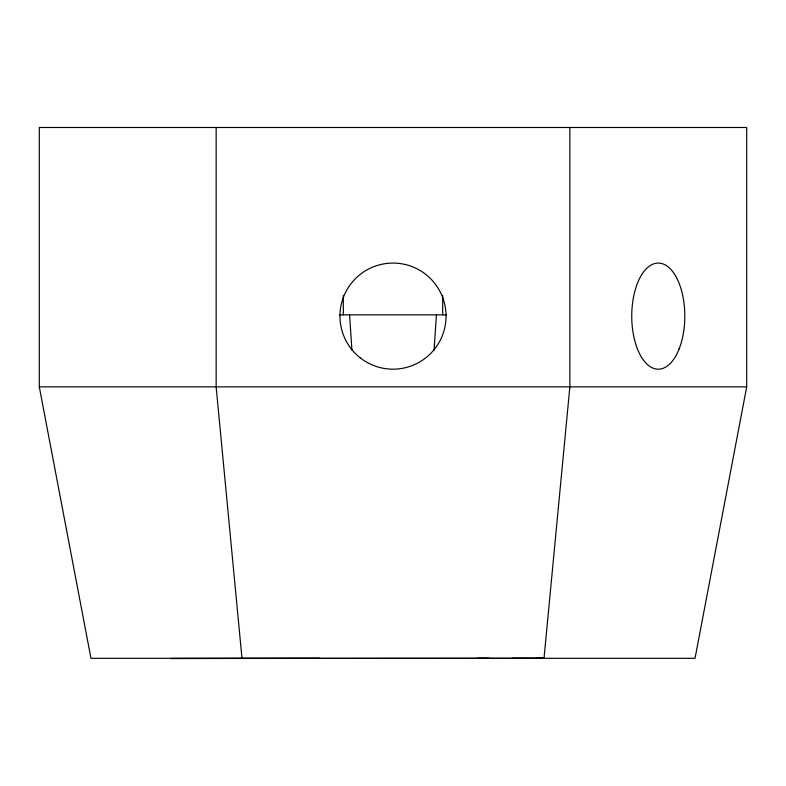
<?xml version="1.0" encoding="UTF-8"?>
<svg xmlns="http://www.w3.org/2000/svg" width="786" height="786" viewBox="0 0 786 786"><rect width="100%" height="100%" fill="white"/><g stroke="black" fill="none" stroke-linecap="round" stroke-linejoin="round"><path stroke-width="1.18" d="M434.069 350.261L436.427 314.862M746.7 386.869L695.03 658.324L90.97 658.324L39.3 386.869L39.3 127.489L746.7 127.489L746.7 386.869L39.3 386.869M319.735 658.285L170.965 658.501L489.049 658.275M339.69 314.862L446.31 314.862M512.384 658.275L544.01 658.324L569.85 386.869L569.85 127.489M477.888 658.275L544.01 658.324L536.671 658.275M241.99 658.324L216.15 386.869L216.15 127.489M349.583 314.862L351.941 350.261M442.675 295.359L442.675 314.862M343.325 295.359L343.325 314.862M360.194 357.817A53.055 53.055 0 0 0 445.515 323.694A53.055 53.055 0 0 0 373.291 266.867A53.055 53.055 0 0 0 360.194 357.817M679.124 348.935A53.055 26.527 -90 0 0 662.058 263.615A53.055 26.527 -90 0 0 633.644 335.828A53.055 26.527 -90 0 0 679.124 348.935"/></g></svg>
